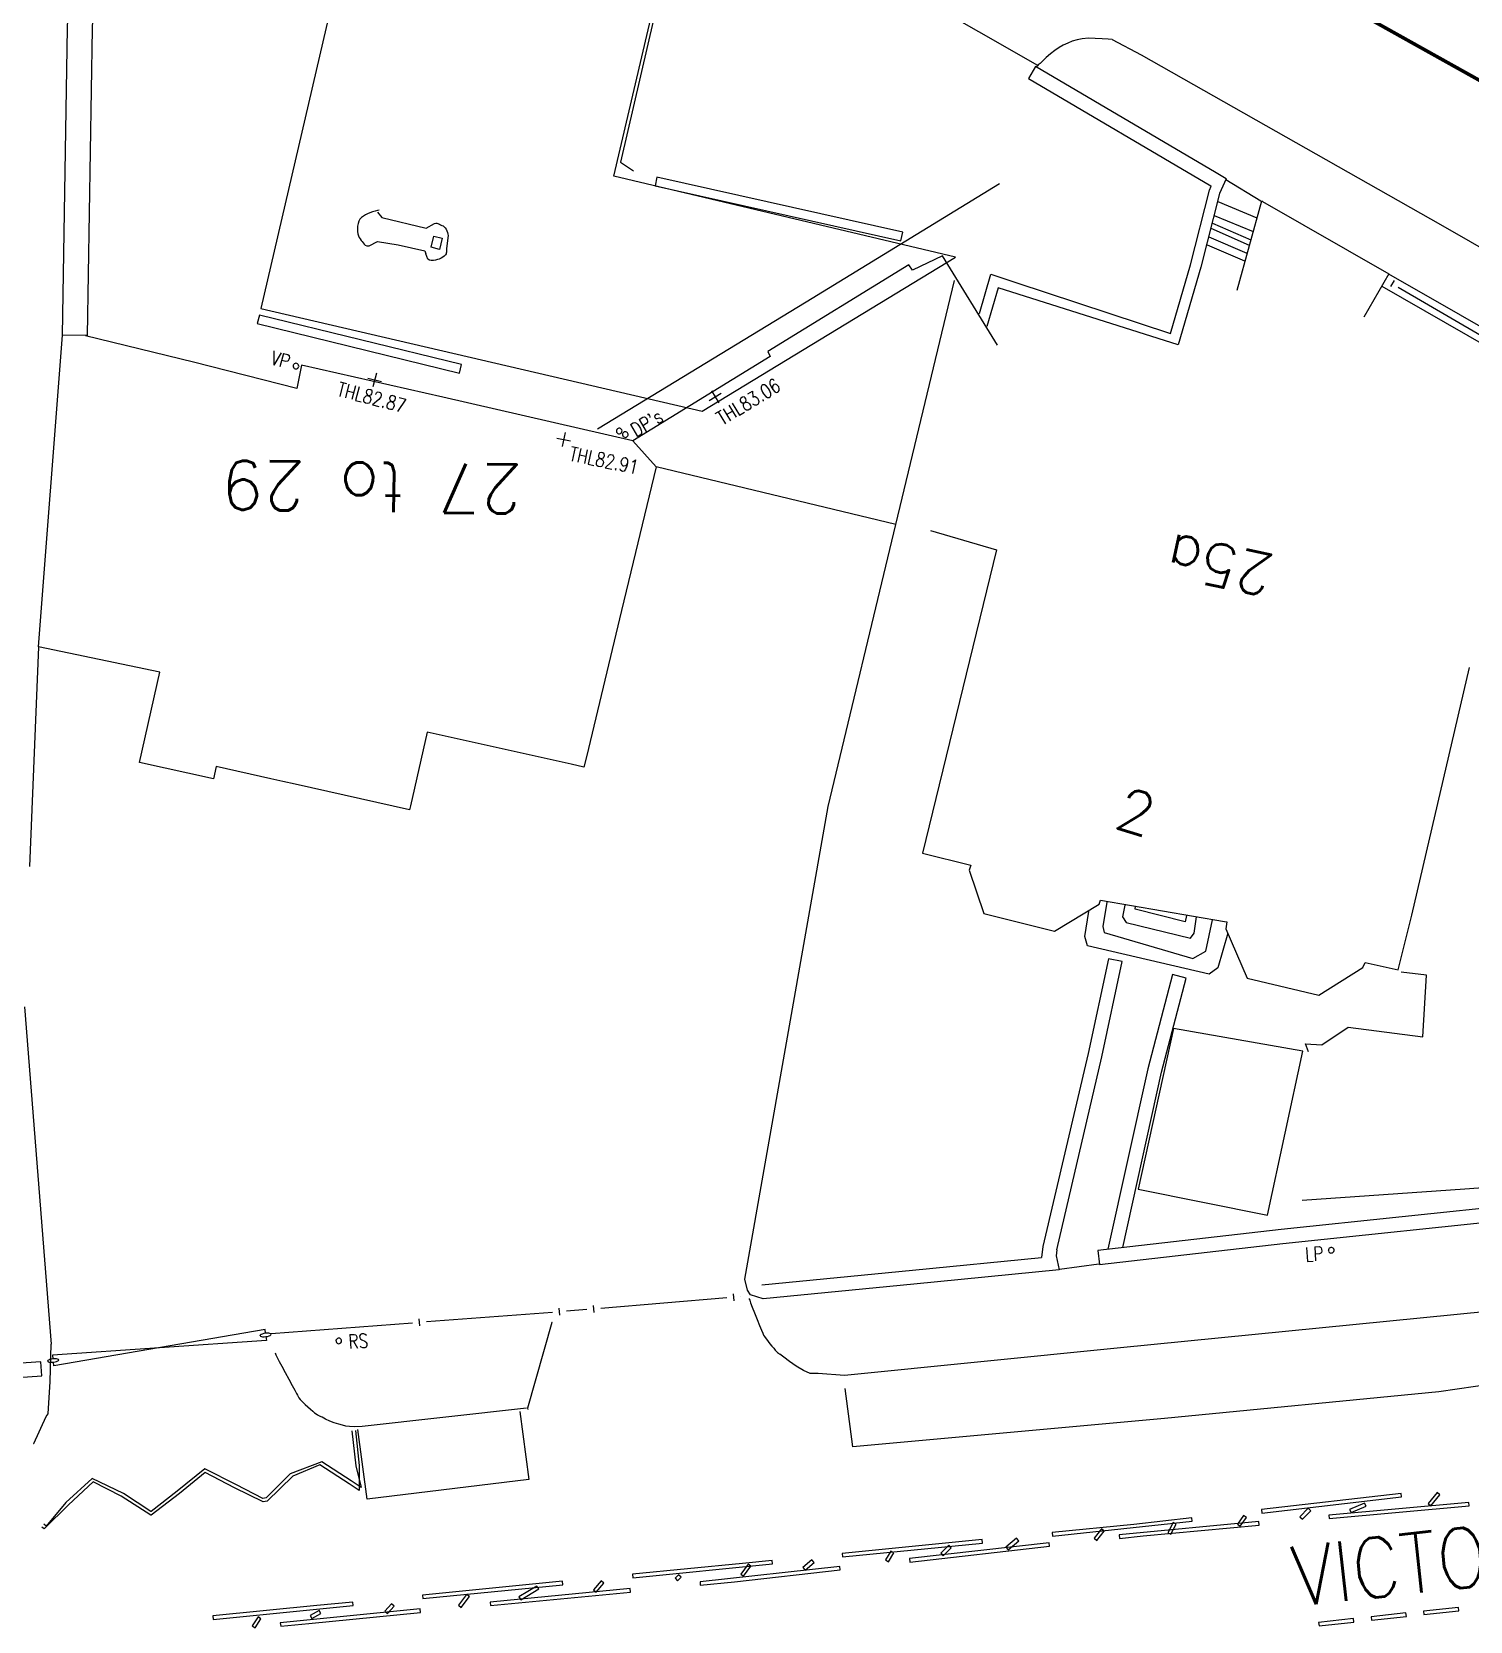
# Model space of a CAD drawing. Extents: x 427500 to 429848, y 434500 to 436505.
# Drawn here: x 428817.66 to 428858.59, y 435492.16 to 435537.41 of the extents above; entities that cross this region are included whole.
import ezdxf

# ---------------------------------------------------------------- set-up
doc = ezdxf.new("R2010")
doc.units = 0
doc.linetypes.add('1004', pattern=[6, 4, -2])
doc.layers.get('0').update_dxf_attribs({"color": 222})
for name, color, linetype in [('LPTIP_Ex_Base', 8, 'Continuous'), ('PRO-MARKINGS', 7, 'Continuous'), ('PROPOSED', 1, 'Continuous'), ('ROADNAME', 7, 'Continuous')]:
    doc.layers.add(name, color=color, linetype=linetype)
doc.styles.add('LCC Romans', font='romans.shx', dxfattribs={"width": 0.9})
doc.styles.add('MtXpl_Romans', font='romans__.ttf')
doc.styles.get("Standard").update_dxf_attribs({"font": 'romans.shx'})

# ---------------------------------------------------------------- blocks, each defined once
blk = doc.blocks.new('FENCE_UP')
at = {"color": 0, "linetype": 'ByBlock', "flags": 128}
blk.add_lwpolyline([(0, 0.5), (0, -0.5)], dxfattribs=at)
blk = doc.blocks.new('GATE')
at = {"color": 0, "linetype": 'ByBlock', "flags": 128}
for points in [[(-0.475952, 0.024048), (-0.475952, 0.078156), (0.475952, -0.078156), (0.475952, -0.024048)], [(-0.475952, -0.024048), (-0.475952, -0.078156), (0.475952, 0.078156), (0.475952, 0.024048)], [(-0.450902, 0), (-0.451904, 0.007014), (-0.455912, 0.014028), (-0.460922, 0.019038), (-0.467936, 0.023046), (-0.475952, 0.024048), (-0.482966, 0.023046), (-0.48998, 0.019038), (-0.49499, 0.014028), (-0.498998, 0.007014), (-0.5, 0), (-0.498998, -0.007014), (-0.49499, -0.014028), (-0.48998, -0.019038), (-0.482966, -0.023046), (-0.475952, -0.024048), (-0.467936, -0.023046), (-0.460922, -0.019038), (-0.455912, -0.014028), (-0.451904, -0.007014)], [(-0.450902, 0), (-0.451904, -0.007014)], [(0.5, 0), (0.498998, 0.007014), (0.49499, 0.014028), (0.48998, 0.019038), (0.482966, 0.023046), (0.475952, 0.024048), (0.467936, 0.023046), (0.460922, 0.019038), (0.455912, 0.014028), (0.451904, 0.007014), (0.450902, 0), (0.451904, -0.007014), (0.455912, -0.014028), (0.460922, -0.019038), (0.467936, -0.023046), (0.475952, -0.024048), (0.482966, -0.023046), (0.48998, -0.019038), (0.49499, -0.014028), (0.498998, -0.007014)], [(0.5, 0), (0.498998, -0.007014)]]:
    blk.add_lwpolyline(points, dxfattribs=at)
blk = doc.blocks.new('CIRCL')
at = {"color": 0, "linetype": 'ByBlock', "flags": 128}
for points in [[(0.5, 0), (0.475, 0.154), (0.404, 0.293), (0.293, 0.404), (0.154, 0.475), (0, 0.5), (-0.154, 0.475), (-0.293, 0.404), (-0.404, 0.293), (-0.475, 0.154), (-0.5, 0), (-0.475, -0.154), (-0.404, -0.293), (-0.293, -0.404), (-0.154, -0.475), (0, -0.5), (0.154, -0.475), (0.293, -0.404), (0.404, -0.293), (0.475, -0.154)], [(0.5, 0), (0.475, -0.154)]]:
    blk.add_lwpolyline(points, dxfattribs=at)
blk = doc.blocks.new('SPOT')
at = {"color": 0, "linetype": 'ByBlock', "flags": 128}
for points in [[(-0.5, 0), (0.5, 0)], [(0, 0.5), (0, -0.5)]]:
    blk.add_lwpolyline(points, dxfattribs=at)

msp = doc.modelspace()

# ---------------------------------------------------------------- linework, layer by layer
at = {"layer": 'LPTIP_Ex_Base', "color": 251, "true_color": 0x636466}
for p, q in [((428842.25, 435523.38), (428843.92, 435530.33)), ((428817.85, 435519.9), (428818.537, 435528.774)), ((428835.428, 435525.02), (428834.764, 435525.767)), ((428835.428, 435525.02), (428834.446, 435520.934)), ((428842.25, 435523.38), (428835.428, 435525.02)), ((428840.32, 435515.35), (428842.25, 435523.38)), ((428834.446, 435520.934), (428833.445, 435516.769)), ((428817.85, 435519.9), (428817.6, 435513.65)), ((428821.308, 435519.181), (428817.85, 435519.9)), ((428820.731, 435516.61), (428821.308, 435519.181)), ((428828.91, 435517.475), (428828.439, 435515.377)), ((428833.007, 435516.555), (428828.91, 435517.475)), ((428833.445, 435516.769), (428833.374, 435516.473)), ((428822.828, 435516.139), (428820.731, 435516.61)), ((428822.907, 435516.491), (428822.828, 435516.139)), ((428824.468, 435516.141), (428822.907, 435516.491)), ((428833.374, 435516.473), (428833.007, 435516.555)), ((428824.804, 435516.065), (428824.468, 435516.141)), ((428825.152, 435515.987), (428824.804, 435516.065)), ((428828.412, 435515.255), (428825.152, 435515.987)), ((428828.439, 435515.377), (428828.412, 435515.255)), ((428837.956, 435501.896), (428840.32, 435515.35)), ((428817.45, 435509.65), (428818.217, 435500.051))]:
    msp.add_line(p, q, dxfattribs=at)
at = {"layer": 'LPTIP_Ex_Base', "color": 251, "true_color": 0x636466, "flags": 128}
for points in [[(428761.083, 435580.529), (428761.707, 435580.344), (428779.366, 435571.352), (428785.771, 435568.016), (428796.066, 435562.72), (428811.574, 435554.835), (428820.171, 435550.721), (428820.205, 435550.696), (428819.965, 435550.252), (428819.701, 435546.127), (428819.377, 435537.495), (428819.237, 435528.763), (428818.537, 435528.774), (428818.677, 435537.514), (428819.002, 435546.162), (428819.276, 435550.449), (428819.384, 435550.648), (428819.336, 435550.666), (428811.397, 435554.477), (428795.884, 435562.364), (428785.587, 435567.66), (428779.183, 435570.997), (428761.559, 435579.971), (428760.926, 435580.161)], [(428843.951, 435530.992), (428834.227, 435533.299), (428835.822, 435540.102), (428827.113, 435542.148), (428824.177, 435529.534), (428836.74, 435526.604), (428843.947, 435530.988)], [(428835.938, 435540.301), (428834.413, 435533.693), (428834.782, 435533.446)], [(428848.409, 435537.191), (428848.29, 435537.198), (428848.12, 435537.21), (428847.924, 435537.22), (428847.728, 435537.222), (428847.556, 435537.208), (428847.409, 435537.179), (428847.272, 435537.138), (428847.141, 435537.087), (428847.016, 435537.027), (428846.895, 435536.96), (428846.772, 435536.876), (428846.649, 435536.776), (428846.532, 435536.672), (428846.431, 435536.577), (428846.353, 435536.506), (428846.304, 435536.462), (428846.277, 435536.437), (428846.266, 435536.424), (428846.261, 435536.417), (428846.255, 435536.41)], [(428848.409, 435537.191), (428849.229, 435536.753), (428857.746, 435531.922), (428868.012, 435526.04)], [(428851.364, 435533.395), (428846.226, 435536.418), (428846.024, 435536.073)], [(428846.024, 435536.073), (428851.218, 435533.017)], [(428845.199, 435533.079), (428839.696, 435529.709), (428833.764, 435526.1)], [(428851.647, 435533.218), (428851.456, 435532.802), (428850.925, 435530.702), (428850.281, 435528.5), (428845.16, 435530.121)], [(428851.647, 435533.218), (428851.364, 435533.395)], [(428851.645, 435533.203), (428852.639, 435532.595)], [(428844.956, 435530.504), (428845.666, 435530.273), (428850.068, 435528.819), (428850.634, 435530.775), (428851.171, 435532.902), (428851.227, 435533.008)], [(428851.227, 435533.008), (428851.218, 435533.017)], [(428851.967, 435530.054), (428852.662, 435532.59), (428852.681, 435532.576), (428856.28, 435530.516), (428855.569, 435529.284)], [(428827.544, 435532.328), (428827.497, 435532.316), (428827.431, 435532.301), (428827.355, 435532.281), (428827.279, 435532.257), (428827.212, 435532.229), (428827.154, 435532.196), (428827.098, 435532.158), (428827.045, 435532.117), (428827.001, 435532.069), (428826.967, 435532.015), (428826.946, 435531.951), (428826.934, 435531.876), (428826.931, 435531.797), (428826.934, 435531.722), (428826.942, 435531.657), (428826.956, 435531.602), (428826.977, 435531.553), (428827.003, 435531.509), (428827.033, 435531.47), (428827.064, 435531.434), (428827.092, 435531.398), (428827.118, 435531.361), (428827.15, 435531.33), (428827.194, 435531.313), (428827.259, 435531.317), (428827.499, 435531.436), (428828.087, 435531.339), (428828.849, 435531.17), (428828.877, 435531.087)], [(428827.497, 435532.276), (428827.622, 435532.116), (428828.883, 435531.816), (428829.121, 435531.951), (428829.162, 435531.961), (428829.191, 435531.96), (428829.213, 435531.952), (428829.235, 435531.939), (428829.261, 435531.926), (428829.294, 435531.913), (428829.33, 435531.897), (428829.366, 435531.879), (428829.4, 435531.856), (428829.429, 435531.827), (428829.452, 435531.789), (428829.473, 435531.742), (428829.49, 435531.693), (428829.503, 435531.648), (428829.513, 435531.612), (428829.465, 435531.235), (428829.46, 435531.177), (428829.459, 435531.137), (428829.457, 435531.108), (428829.45, 435531.083), (428829.431, 435531.056), (428829.399, 435531.024), (428829.356, 435530.992), (428829.307, 435530.962), (428829.255, 435530.938), (428829.204, 435530.921), (428829.15, 435530.909), (428829.09, 435530.9), (428829.031, 435530.899), (428828.976, 435530.909), (428828.931, 435530.933), (428828.877, 435531.087)], [(428851.312, 435532.18), (428852.415, 435531.726)], [(428851.412, 435532.579), (428852.523, 435532.109)], [(428851.21, 435531.813), (428852.305, 435531.33)], [(428851.259, 435531.961), (428852.355, 435531.489)], [(428851.105, 435531.343), (428852.176, 435530.886)], [(428851.159, 435531.574), (428852.24, 435531.107)], [(428845.14, 435528.487), (428843.575, 435531.027), (428842.727, 435530.618), (428842.623, 435530.775), (428838.609, 435528.305), (428838.676, 435528.163), (428834.764, 435525.767), (428829.362, 435527.005), (428825.336, 435527.921), (428825.207, 435527.249), (428822.268, 435528.001), (428819.188, 435528.751)], [(428844.626, 435529.388), (428844.956, 435530.503)], [(428856.083, 435530.165), (428862.127, 435526.694), (428862.332, 435527.04), (428856.282, 435530.512)], [(428856.204, 435530.344), (428856.204, 435530.344)], [(428845.16, 435530.121), (428844.835, 435529.015)], [(428856.549, 435530.142), (428859.656, 435528.323)], [(428843.235, 435523.213), (428845.112, 435522.659), (428843.004, 435514.027), (428844.386, 435513.683), (428844.337, 435513.543), (428844.754, 435512.305), (428846.768, 435511.802), (428848.032, 435512.57), (428848.072, 435512.688), (428851.606, 435512.085), (428851.665, 435512.072), (428851.644, 435511.875), (428852.245, 435510.47), (428854.29, 435509.985), (428855.543, 435510.769), (428855.601, 435510.917), (428856.544, 435510.703), (428856.936, 435512.265), (428858.571, 435519.309)], [(428851.697, 435511.745), (428851.414, 435510.761), (428851.167, 435510.579), (428847.705, 435511.389), (428847.625, 435511.655), (428847.739, 435512.362)], [(428848.256, 435512.628), (428848.139, 435511.94), (428848.174, 435511.772), (428850.706, 435511.032), (428851.074, 435511.236), (428851.26, 435512.132)], [(428848.762, 435512.548), (428848.701, 435512.218), (428848.802, 435512.054), (428850.638, 435511.611), (428850.737, 435511.745), (428850.81, 435512.211)], [(428850.518, 435512.25), (428850.482, 435512.067), (428849.064, 435512.429), (428849.066, 435512.516)], [(428848.301, 435511.022), (428847.724, 435508.32), (428846.437, 435502.83)], [(428846.827, 435502.739), (428848.115, 435508.232), (428848.692, 435510.938), (428848.301, 435511.022)], [(428848.709, 435502.801), (428849.811, 435507.789), (428850.513, 435510.47), (428850.126, 435510.572), (428849.422, 435507.883), (428848.285, 435502.751)], [(428853.993, 435508.372), (428853.903, 435508.595), (428854.372, 435508.57), (428855.121, 435509.071), (428857.246, 435508.794), (428857.352, 435510.549), (428856.627, 435510.643)], [(428853.809, 435504.145), (428858.438, 435504.469), (428859.736, 435504.57), (428859.916, 435504.06)], [(428864.94, 435504.011), (428864.177, 435501.56), (428859.186, 435500.99), (428848.545, 435499.934), (428840.786, 435499.154), (428840.038, 435499.212), (428839.816, 435499.213), (428839.621, 435499.3), (428839.418, 435499.423), (428839.226, 435499.558), (428839.062, 435499.68), (428838.946, 435499.763)], [(428846.827, 435502.739), (428846.813, 435502.569), (428846.894, 435502.164), (428842.762, 435501.758), (428838.472, 435501.345), (428838.112, 435501.453), (428838.029, 435501.589), (428837.956, 435501.896)], [(428846.437, 435502.83), (428846.392, 435502.521)], [(428838.434, 435501.743), (428842.723, 435502.156), (428846.392, 435502.521)], [(428848.022, 435502.324), (428846.907, 435502.173)], [(428837.443, 435501.365), (428833.856, 435501.067)], [(428837.842, 435501.398), (428837.842, 435501.398)], [(428832.481, 435500.956), (428828.891, 435500.682)], [(428833.457, 435501.034), (428832.879, 435500.986), (428832.879, 435500.986)], [(428838.075, 435501.349), (428838.077, 435501.343), (428838.077, 435501.342), (428838.08, 435501.331), (428838.092, 435501.298), (428838.118, 435501.23), (428838.165, 435501.108), (428838.229, 435500.941), (428838.3, 435500.756), (428838.369, 435500.583), (428838.424, 435500.449), (428838.461, 435500.365), (428838.488, 435500.311), (428838.511, 435500.272), (428838.536, 435500.237), (428838.569, 435500.19), (428838.614, 435500.129), (428838.668, 435500.061), (428838.723, 435499.994), (428838.776, 435499.932), (428838.82, 435499.881), (428838.855, 435499.844), (428838.885, 435499.815), (428838.911, 435499.792), (428838.931, 435499.776), (428838.946, 435499.763)], [(428863.221, 435501.085), (428863.439, 435499.527), (428857.701, 435498.698), (428849.895, 435497.936), (428841.022, 435497.123), (428840.811, 435498.789)], [(428828.492, 435500.652), (428824.475, 435500.346)], [(428832.471, 435500.665), (428832.463, 435500.665), (428831.769, 435498.225), (428831.781, 435498.194)], [(428817.707, 435497.224), (428817.719, 435497.223), (428818.072, 435497.99), (428818.131, 435498.071), (428818.18, 435498.983), (428818.217, 435500.051)], [(428824.587, 435499.803), (428824.597, 435499.779), (428824.609, 435499.751), (428824.626, 435499.71), (428824.655, 435499.649), (428824.701, 435499.56), (428824.774, 435499.423), (428824.87, 435499.245), (428824.975, 435499.053), (428825.073, 435498.874), (428825.149, 435498.736), (428825.195, 435498.649), (428825.222, 435498.594), (428825.241, 435498.556), (428825.264, 435498.521), (428825.303, 435498.473), (428825.363, 435498.408), (428825.437, 435498.336), (428825.516, 435498.264), (428825.591, 435498.197), (428825.655, 435498.142), (428825.707, 435498.1), (428825.754, 435498.067), (428825.794, 435498.041), (428825.826, 435498.02), (428825.85, 435498.005)], [(428812.783, 435498.792), (428817.95, 435499.145), (428817.922, 435499.544), (428812.793, 435499.194)], [(428831.735, 435498.23), (428827.062, 435497.705), (428826.849, 435497.697), (428826.702, 435497.703), (428826.595, 435497.718), (428826.502, 435497.741), (428826.396, 435497.769), (428826.271, 435497.809), (428826.143, 435497.862), (428826.024, 435497.919), (428825.923, 435497.97), (428825.85, 435498.005)], [(428831.554, 435498.129), (428831.807, 435496.196), (428827.203, 435495.642), (428826.942, 435497.619)], [(428826.873, 435497.59), (428826.982, 435496.596), (428826.977, 435495.889), (428826.697, 435496.072), (428825.862, 435496.618), (428825.089, 435496.29), (428824.358, 435495.585), (428824.249, 435495.56), (428823.431, 435495.962), (428822.598, 435496.401), (428821.865, 435495.797), (428821.061, 435495.184), (428821.049, 435495.184), (428820.205, 435495.72), (428819.406, 435496.136), (428818.704, 435495.473), (428818.01, 435494.795), (428817.946, 435494.843)], [(428826.773, 435497.58), (428826.882, 435496.586), (428827.032, 435495.972), (428826.751, 435496.156), (428825.911, 435496.704), (428825.015, 435496.357), (428824.327, 435495.68), (428824.238, 435495.66), (428823.489, 435496.044), (428822.586, 435496.5), (428821.794, 435495.867), (428821.055, 435495.284), (428821.046, 435495.283), (428820.271, 435495.796), (428819.376, 435496.231), (428818.631, 435495.541), (428818.07, 435494.874), (428818.006, 435494.922)], [(428856.643, 435495.701), (428856.631, 435495.801), (428852.658, 435495.341), (428852.669, 435495.242), (428856.643, 435495.701)], [(428854.576, 435495.183), (428854.585, 435495.084), (428858.568, 435495.448), (428858.559, 435495.547), (428854.576, 435495.183)], [(428850.683, 435495.012), (428850.671, 435495.111), (428849.022, 435494.92), (428846.695, 435494.688), (428846.704, 435494.589), (428850.683, 435495.012)], [(428848.601, 435494.622), (428848.613, 435494.523), (428849.288, 435494.599), (428852.593, 435494.901), (428852.584, 435495.001), (428848.601, 435494.622)], [(428844.714, 435494.39), (428844.704, 435494.489), (428840.724, 435494.092), (428840.734, 435493.993), (428844.714, 435494.39)], [(428842.639, 435493.947), (428842.651, 435493.848), (428846.625, 435494.298), (428846.614, 435494.397), (428842.639, 435493.947)], [(428838.744, 435493.794), (428838.734, 435493.894), (428837.884, 435493.809), (428834.754, 435493.499), (428834.764, 435493.399), (428838.744, 435493.794)], [(428836.677, 435493.288), (428836.686, 435493.188), (428837.654, 435493.282), (428840.663, 435493.623), (428840.652, 435493.722), (428836.677, 435493.288)], [(428832.773, 435493.202), (428832.763, 435493.301), (428828.783, 435492.907), (428828.793, 435492.807), (428832.773, 435493.202)], [(428830.705, 435492.706), (428830.715, 435492.607), (428834.696, 435492.994), (428834.686, 435493.094), (428830.705, 435492.706)], [(428826.803, 435492.61), (428826.793, 435492.71), (428825.77, 435492.608), (428822.812, 435492.316), (428822.822, 435492.217), (428826.803, 435492.61)], [(428824.733, 435492.119), (428824.744, 435492.019), (428825.544, 435492.103), (428828.724, 435492.413), (428828.714, 435492.512), (428824.733, 435492.119)], [(428856.778, 435492.298), (428856.767, 435492.398), (428855.773, 435492.291), (428855.783, 435492.192), (428856.778, 435492.298)], [(428858.269, 435492.459), (428858.258, 435492.558), (428857.264, 435492.451), (428857.275, 435492.352), (428858.269, 435492.459)], [(428855.286, 435492.138), (428855.275, 435492.238), (428854.281, 435492.131), (428854.292, 435492.032), (428855.286, 435492.138)]]:
    msp.add_lwpolyline(points, dxfattribs=at)
for points in [[(428842.447, 435531.702), (428835.451, 435533.27), (428835.397, 435533.026), (428842.392, 435531.458)], [(428829.264, 435531.214), (428829.025, 435531.275), (428829.104, 435531.59), (428829.343, 435531.53)], [(428829.89, 435527.932), (428824.138, 435529.344), (428824.078, 435529.102), (428829.831, 435527.69)], [(428850.154, 435509.036), (428849.147, 435504.459), (428852.828, 435503.724), (428853.833, 435508.39)], [(428860.098, 435504.032), (428853.215, 435503.314), (428848, 435502.715), (428848.045, 435502.317), (428853.258, 435502.917), (428860.139, 435503.634)], [(428855.164, 435495.346), (428855.203, 435495.254), (428855.63, 435495.436), (428855.591, 435495.528)], [(428857.396, 435495.515), (428857.473, 435495.452), (428857.733, 435495.765), (428857.656, 435495.828)], [(428851.969, 435494.929), (428852.051, 435494.871), (428852.228, 435495.119), (428852.147, 435495.177)], [(428853.748, 435495.136), (428853.819, 435495.066), (428854.057, 435495.308), (428853.985, 435495.378)], [(428847.893, 435494.529), (428847.972, 435494.466), (428848.178, 435494.727), (428848.1, 435494.789)], [(428849.989, 435494.684), (428850.077, 435494.638), (428850.226, 435494.924), (428850.137, 435494.97)], [(428841.956, 435493.91), (428842.041, 435493.858), (428842.196, 435494.108), (428842.11, 435494.161)], [(428843.531, 435494.1), (428843.601, 435494.029), (428843.827, 435494.253), (428843.757, 435494.324)], [(428845.381, 435494.268), (428845.446, 435494.192), (428845.748, 435494.453), (428845.683, 435494.528)], [(428837.838, 435493.506), (428837.919, 435493.447), (428838.128, 435493.732), (428838.047, 435493.791)], [(428839.603, 435493.692), (428839.669, 435493.616), (428839.925, 435493.837), (428839.86, 435493.913)], [(428833.643, 435493.054), (428833.72, 435492.99), (428833.938, 435493.25), (428833.861, 435493.314)], [(428835.969, 435493.387), (428836.041, 435493.318), (428836.138, 435493.419), (428836.065, 435493.488)], [(428829.8, 435492.619), (428829.879, 435492.559), (428830.113, 435492.863), (428830.034, 435492.924)], [(428831.524, 435492.856), (428831.576, 435492.771), (428832.089, 435493.081), (428832.037, 435493.166)], [(428825.582, 435492.324), (428825.632, 435492.237), (428825.888, 435492.383), (428825.839, 435492.47)], [(428827.712, 435492.45), (428827.787, 435492.384), (428827.972, 435492.594), (428827.897, 435492.66)], [(428823.931, 435492.033), (428824.014, 435491.977), (428824.184, 435492.231), (428824.101, 435492.287)]]:
    msp.add_lwpolyline(points, close=True, dxfattribs=at)
at = {"layer": 'PRO-MARKINGS', "linetype": '1004', "const_width": 0.1, "flags": 128}
msp.add_lwpolyline([(428888.215, 435519.536), (428876.626, 435526.102), (428835.945, 435548.819, -0.000733), (428821.271, 435557.062)], format="xyb", dxfattribs=at)
at = {"layer": 'PROPOSED', "flags": 128}
msp.add_lwpolyline([(428846.291, 435536.45), (428838.028, 435541.174)], dxfattribs=at)

# ---------------------------------------------------------------- block references
at = {"layer": 'LPTIP_Ex_Base', "color": 251, "true_color": 0x636466}
for name, p, xscale, yscale, zscale, rotation in [('FENCE_UP', (428856.376, 435530.243), 0.2, 0.2, 0.2, 329.6494089999999), ('SPOT', (428827.419, 435527.498), 0.4, 0.4, 0.4, 345.383611), ('SPOT', (428837.111, 435527.016), 0.4, 0.4, 0.4, 31.102777), ('SPOT', (428832.799, 435525.8), 0.4, 0.4, 0.4, 348.359445), ('CIRCL', (428834.378, 435526.042), 0.16, 0.16, 0.16, 149.943397), ('CIRCL', (428834.551, 435525.942), 0.16, 0.16, 0.16, 149.943397), ('CIRCL', (428854.642, 435502.724), 0.16, 0.16, 0.16, 207.194444), ('FENCE_UP', (428837.643, 435501.382), 0.2, 0.2, 0.2, 184.750089), ('FENCE_UP', (428832.68, 435500.971), 0.2, 0.2, 0.2, 184.35443), ('FENCE_UP', (428833.657, 435501.05), 0.2, 0.2, 0.2, 184.750089), ('GATE', (428821.294, 435499.948), 6.400689000000001, 2, 6.400689000000001, 186.8573299999999), ('FENCE_UP', (428828.692, 435500.667), 0.2, 0.2, 0.2, 184.35443), ('CIRCL', (428826.399, 435500.143), 0.16, 0.16, 0.16, 175.381658)]:
    msp.add_blockref(name, p, dxfattribs=dict(at, xscale=xscale, yscale=yscale, zscale=zscale, rotation=rotation))
at = {"layer": 'LPTIP_Ex_Base', "color": 251, "true_color": 0x636466, "xscale": 0.16, "yscale": 0.16, "zscale": 0.16}
msp.add_blockref('CIRCL', (428825.179, 435527.891), dxfattribs=at)

# ---------------------------------------------------------------- texts
at = {"layer": 'LPTIP_Ex_Base', "color": 251, "true_color": 0x636466, "width": 0.8}
for s, rotation, p in [('VP', -15.1136, (428824.432, 435527.946)), ('THL82.87', -14.6164, (428826.319, 435527.056)), ('THL83.06', 31.1028, (428837.308, 435526.192)), ("DP's", 31.0086, (428834.854, 435525.855)), ('THL82.91', -11.6406, (428832.933, 435525.211)), ('LP', 3.9603, (428853.909, 435502.4)), ('RS', 3.4064, (428826.683, 435499.92))]:
    msp.add_text(s, height=0.4, rotation=rotation, dxfattribs=at).set_placement(p)
at = {"layer": 'LPTIP_Ex_Base', "color": 251, "true_color": 0x636466, "style": 'MtXpl_Romans'}
for s, height, rotation, p in [('27 to 29', 1.4, 179.2, (428831.637, 435525.085)), ('25a', 1.2, 167.8, (428853.079, 435522.487)), ('2', 1.2, 342.8, (428848.415, 435514.777))]:
    msp.add_text(s, height=height, rotation=rotation, dxfattribs=at).set_placement(p)
at = {"layer": 'ROADNAME', "style": 'LCC Romans', "width": 0.9}
msp.add_text('VICTORIA ROAD', height=1.7, rotation=6.3, dxfattribs=at).set_placement((428853.627, 435492.589))

doc.saveas('drawing.dxf')
